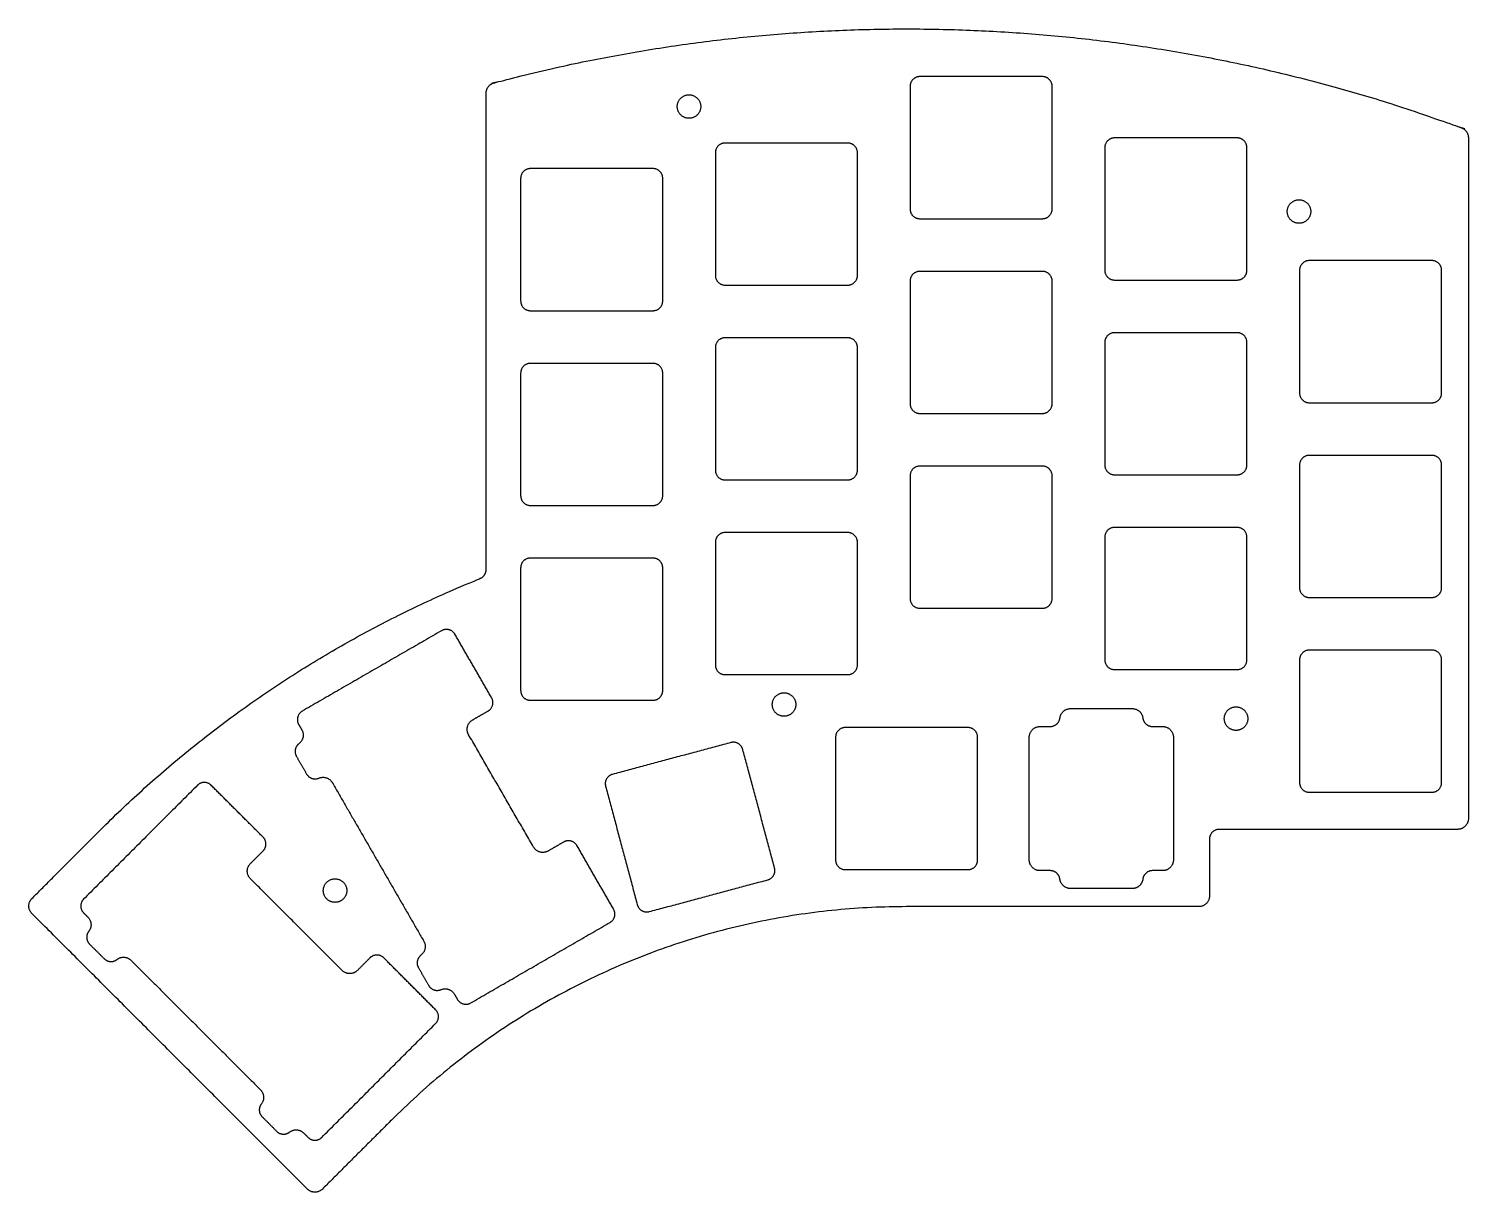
# Model space of a CAD drawing. Header units: millimetres. Extents: x -131 to 10, y -46 to 68.
import ezdxf

# ---------------------------------------------------------------- set-up
doc = ezdxf.new("R2010")
doc.units = ezdxf.units.MM
doc.header["$MEASUREMENT"] = 0
doc.layers.add('0.1mm kerf$Plate', color=18, linetype='Continuous', true_color=0x000000)

msp = doc.modelspace()

# ---------------------------------------------------------------- linework, layer by layer
at = {"layer": '0.1mm kerf$Plate'}
for points, weights, knots in [([(-86.53, 61.43), (-86.53, 62.23), (-85.74, 62.44), (-37.73, 75.2), (8.89, 58.04), (9.57, 57.79), (9.57, 57.06)], [1, 0.792719057415, 1, 0.953496982315, 1, 0.82017080256, 1], [269.510222, 269.510222, 269.510222, 270.821301, 270.821301, 367.021463, 367.021463, 368.239636, 368.239636, 368.239636]), ([(-65.53, 60.12), (-65.53, 61.27), (-66.68, 61.27), (-67.83, 61.27), (-67.83, 60.12), (-67.83, 58.97), (-66.68, 58.97), (-65.53, 58.97), (-65.53, 60.12)], [1, 0.707106781187, 1, 0.707106781187, 1, 0.707106781187, 1, 0.707106781187, 1], [0, 0, 0, 1.884956, 1.884956, 3.769911, 3.769911, 5.654867, 5.654867, 7.539822, 7.539822, 7.539822]), ([(-5.85, 49.85), (-5.85, 51), (-7, 51), (-8.15, 51), (-8.15, 49.85), (-8.15, 48.7), (-7, 48.7), (-5.85, 48.7), (-5.85, 49.85)], [1, 0.707106781187, 1, 0.707106781187, 1, 0.707106781187, 1, 0.707106781187, 1], [0, 0, 0, 1.884956, 1.884956, 3.769911, 3.769911, 5.654867, 5.654867, 7.539822, 7.539822, 7.539822]), ([(-124.23, -10.6), (-108.17, 5.45), (-87.12, 13.95), (-86.53, 14.19), (-86.53, 14.83)], [1, 0.97989100281, 1, 0.828943072151, 1], [176.951716, 176.951716, 176.951716, 221.7281, 221.7281, 222.915262, 222.915262, 222.915262]), ([(-56.23, 1.63), (-56.23, 2.78), (-57.38, 2.78), (-58.53, 2.78), (-58.53, 1.63), (-58.53, 0.48), (-57.38, 0.48), (-56.23, 0.48), (-56.23, 1.63)], [1, 0.707106781187, 1, 0.707106781187, 1, 0.707106781187, 1, 0.707106781187, 1], [0, 0, 0, 1.884956, 1.884956, 3.769911, 3.769911, 5.654867, 5.654867, 7.539822, 7.539822, 7.539822]), ([(-31.34, -0.52), (-30.5, -0.52), (-30.39, 0.31), (-30.28, 1.23), (-29.35, 1.23)], [1, 0.75, 1, 0.75, 1], [27.509371, 27.509371, 27.509371, 28.95484, 28.95484, 30.400308, 30.400308, 30.400308]), ([(-23.32, 1.23), (-22.39, 1.23), (-22.28, 0.31), (-22.17, -0.52), (-21.34, -0.52)], [1, 0.75, 1, 0.75, 1], [36.431681, 36.431681, 36.431681, 37.87715, 37.87715, 39.322618, 39.322618, 39.322618]), ([(-12.01, 0.25), (-12.01, 1.4), (-13.16, 1.4), (-14.31, 1.4), (-14.31, 0.25), (-14.31, -0.9), (-13.16, -0.9), (-12.01, -0.9), (-12.01, 0.25)], [1, 0.707106781187, 1, 0.707106781187, 1, 0.707106781187, 1, 0.707106781187, 1], [0, 0, 0, 1.884956, 1.884956, 3.769911, 3.769911, 5.654867, 5.654867, 7.539822, 7.539822, 7.539822]), ([(-104.57, -0.84), (-104.1, -1.64), (-104.84, -2.2), (-105.51, -2.71), (-105.09, -3.44)], [1, 0.75, 1, 0.75, 1], [83.604618, 83.604618, 83.604618, 85.050086, 85.050086, 86.495555, 86.495555, 86.495555]), ([(-104.09, -5.17), (-103.67, -5.89), (-102.9, -5.57), (-102.04, -5.21), (-101.58, -6.01)], [1, 0.75, 1, 0.75, 1], [88.495555, 88.495555, 88.495555, 89.941023, 89.941023, 91.386492, 91.386492, 91.386492]), ([(-100.16, -16.57), (-100.16, -15.42), (-101.31, -15.42), (-102.46, -15.42), (-102.46, -16.57), (-102.46, -17.72), (-101.31, -17.72), (-100.16, -17.72), (-100.16, -16.57)], [1, 0.707106781187, 1, 0.707106781187, 1, 0.707106781187, 1, 0.707106781187, 1], [0, 0, 0, 1.884956, 1.884956, 3.769911, 3.769911, 5.654867, 5.654867, 7.539822, 7.539822, 7.539822]), ([(-29.35, -16.37), (-30.28, -16.37), (-30.39, -15.45), (-30.5, -14.62), (-31.34, -14.62)], [1, 0.75, 1, 0.75, 1], [7.476842, 7.476842, 7.476842, 8.92231, 8.92231, 10.367779, 10.367779, 10.367779]), ([(-125.49, -19.17), (-124.84, -19.82), (-125.4, -20.55), (-125.92, -21.22), (-125.33, -21.81)], [1, 0.75, 1, 0.75, 1], [31.545685, 31.545685, 31.545685, 32.991154, 32.991154, 34.436622, 34.436622, 34.436622]), ([(-92.63, -21.52), (-92.16, -22.32), (-92.9, -22.88), (-93.57, -23.39), (-93.15, -24.11)], [1, 0.75, 1, 0.75, 1], [0, 0, 0, 1.445468, 1.445468, 2.890937, 2.890937, 2.890937]), ([(-123.9, -23.23), (-123.31, -23.83), (-122.65, -23.31), (-121.92, -22.74), (-121.26, -23.4)], [1, 0.75, 1, 0.75, 1], [36.452309, 36.452309, 36.452309, 37.897777, 37.897777, 39.343246, 39.343246, 39.343246]), ([(-92.14, -25.86), (-91.72, -26.58), (-90.95, -26.26), (-90.1, -25.9), (-89.64, -26.7)], [1, 0.75, 1, 0.75, 1], [4.906624, 4.906624, 4.906624, 6.352092, 6.352092, 7.79756, 7.79756, 7.79756]), ([(-108.61, -36.05), (-107.95, -36.7), (-108.52, -37.44), (-109.04, -38.1), (-108.44, -38.69)], [1, 0.75, 1, 0.75, 1], [57.233932, 57.233932, 57.233932, 58.679401, 58.679401, 60.124869, 60.124869, 60.124869]), ([(-107.02, -40.12), (-106.43, -40.71), (-105.76, -40.19), (-105.03, -39.63), (-104.38, -40.28)], [1, 0.75, 1, 0.75, 1], [62.140556, 62.140556, 62.140556, 63.586024, 63.586024, 65.031493, 65.031493, 65.031493])]:
    msp.add_rational_spline(points, weights, degree=2, knots=knots, dxfattribs=at)
for points, weights in [([(-44.1, 63.05), (-45.05, 63.05), (-45.05, 62.1)], [1, 0.707106781187, 1]), ([(-31.15, 62.1), (-31.15, 63.05), (-32.1, 63.05)], [1, 0.707106781187, 1]), ([(-63.15, 56.55), (-64.1, 56.55), (-64.1, 55.6)], [1, 0.707106781187, 1]), ([(-50.2, 55.6), (-50.2, 56.55), (-51.15, 56.55)], [1, 0.707106781187, 1]), ([(-25.05, 57.05), (-26, 57.05), (-26, 56.1)], [1, 0.707106781187, 1]), ([(-12.1, 56.1), (-12.1, 57.05), (-13.05, 57.05)], [1, 0.707106781187, 1]), ([(-82.2, 54.05), (-83.15, 54.05), (-83.15, 53.1)], [1, 0.707106781187, 1]), ([(-69.25, 53.1), (-69.25, 54.05), (-70.2, 54.05)], [1, 0.707106781187, 1]), ([(-45.05, 50.1), (-45.05, 49.15), (-44.1, 49.15)], [1, 0.707106781187, 1]), ([(-32.1, 49.15), (-31.15, 49.15), (-31.15, 50.1)], [1, 0.707106781187, 1]), ([(-44.1, 44), (-45.05, 44), (-45.05, 43.05)], [1, 0.707106781187, 1]), ([(-31.15, 43.05), (-31.15, 44), (-32.1, 44)], [1, 0.707106781187, 1]), ([(-26, 44.1), (-26, 43.15), (-25.05, 43.15)], [1, 0.707106781187, 1]), ([(-13.05, 43.15), (-12.1, 43.15), (-12.1, 44.1)], [1, 0.707106781187, 1]), ([(-6, 45.05), (-6.95, 45.05), (-6.95, 44.1)], [1, 0.707106781187, 1]), ([(6.95, 44.1), (6.95, 45.05), (6, 45.05)], [1, 0.707106781187, 1]), ([(-64.1, 43.6), (-64.1, 42.65), (-63.15, 42.65)], [1, 0.707106781187, 1]), ([(-51.15, 42.65), (-50.2, 42.65), (-50.2, 43.6)], [1, 0.707106781187, 1]), ([(-83.15, 41.1), (-83.15, 40.15), (-82.2, 40.15)], [1, 0.707106781187, 1]), ([(-70.2, 40.15), (-69.25, 40.15), (-69.25, 41.1)], [1, 0.707106781187, 1]), ([(-63.15, 37.5), (-64.1, 37.5), (-64.1, 36.55)], [1, 0.707106781187, 1]), ([(-50.2, 36.55), (-50.2, 37.5), (-51.15, 37.5)], [1, 0.707106781187, 1]), ([(-25.05, 38), (-26, 38), (-26, 37.05)], [1, 0.707106781187, 1]), ([(-12.1, 37.05), (-12.1, 38), (-13.05, 38)], [1, 0.707106781187, 1]), ([(-82.2, 35), (-83.15, 35), (-83.15, 34.05)], [1, 0.707106781187, 1]), ([(-69.25, 34.05), (-69.25, 35), (-70.2, 35)], [1, 0.707106781187, 1]), ([(-45.05, 31.05), (-45.05, 30.1), (-44.1, 30.1)], [1, 0.707106781187, 1]), ([(-32.1, 30.1), (-31.15, 30.1), (-31.15, 31.05)], [1, 0.707106781187, 1]), ([(-6.95, 32.1), (-6.95, 31.15), (-6, 31.15)], [1, 0.707106781187, 1]), ([(6, 31.15), (6.95, 31.15), (6.95, 32.1)], [1, 0.707106781187, 1]), ([(-6, 26), (-6.95, 26), (-6.95, 25.05)], [1, 0.707106781187, 1]), ([(6.95, 25.05), (6.95, 26), (6, 26)], [1, 0.707106781187, 1]), ([(-64.1, 24.55), (-64.1, 23.6), (-63.15, 23.6)], [1, 0.707106781187, 1]), ([(-51.15, 23.6), (-50.2, 23.6), (-50.2, 24.55)], [1, 0.707106781187, 1]), ([(-44.1, 24.95), (-45.05, 24.95), (-45.05, 24)], [1, 0.707106781187, 1]), ([(-31.15, 24), (-31.15, 24.95), (-32.1, 24.95)], [1, 0.707106781187, 1]), ([(-26, 25.05), (-26, 24.1), (-25.05, 24.1)], [1, 0.707106781187, 1]), ([(-13.05, 24.1), (-12.1, 24.1), (-12.1, 25.05)], [1, 0.707106781187, 1]), ([(-83.15, 22.05), (-83.15, 21.1), (-82.2, 21.1)], [1, 0.707106781187, 1]), ([(-70.2, 21.1), (-69.25, 21.1), (-69.25, 22.05)], [1, 0.707106781187, 1]), ([(-63.15, 18.45), (-64.1, 18.45), (-64.1, 17.5)], [1, 0.707106781187, 1]), ([(-50.2, 17.5), (-50.2, 18.45), (-51.15, 18.45)], [1, 0.707106781187, 1]), ([(-25.05, 18.95), (-26, 18.95), (-26, 18)], [1, 0.707106781187, 1]), ([(-12.1, 18), (-12.1, 18.95), (-13.05, 18.95)], [1, 0.707106781187, 1]), ([(-82.2, 15.95), (-83.15, 15.95), (-83.15, 15)], [1, 0.707106781187, 1]), ([(-69.25, 15), (-69.25, 15.95), (-70.2, 15.95)], [1, 0.707106781187, 1]), ([(-6.95, 13.05), (-6.95, 12.1), (-6, 12.1)], [1, 0.707106781187, 1]), ([(6, 12.1), (6.95, 12.1), (6.95, 13.05)], [1, 0.707106781187, 1]), ([(-45.05, 12), (-45.05, 11.05), (-44.1, 11.05)], [1, 0.707106781187, 1]), ([(-32.1, 11.05), (-31.15, 11.05), (-31.15, 12)], [1, 0.707106781187, 1]), ([(-89.58, 8.5), (-90.06, 9.33), (-90.88, 8.85)], [1, 0.707106781187, 1]), ([(-26, 6), (-26, 5.05), (-25.05, 5.05)], [1, 0.707106781187, 1]), ([(-13.05, 5.05), (-12.1, 5.05), (-12.1, 6)], [1, 0.707106781187, 1]), ([(-6, 6.95), (-6.95, 6.95), (-6.95, 6)], [1, 0.707106781187, 1]), ([(6.95, 6), (6.95, 6.95), (6, 6.95)], [1, 0.707106781187, 1]), ([(-64.1, 5.5), (-64.1, 4.55), (-63.15, 4.55)], [1, 0.707106781187, 1]), ([(-51.15, 4.55), (-50.2, 4.55), (-50.2, 5.5)], [1, 0.707106781187, 1]), ([(-83.15, 3), (-83.15, 2.05), (-82.2, 2.05)], [1, 0.707106781187, 1]), ([(-70.2, 2.05), (-69.25, 2.05), (-69.25, 3)], [1, 0.707106781187, 1]), ([(-86.34, 0.99), (-85.52, 1.47), (-85.99, 2.29)], [1, 0.707106781187, 1]), ([(-104.52, 0.98), (-105.34, 0.5), (-104.87, -0.32)], [1, 0.707106781187, 1]), ([(-88.24, -1.32), (-88.77, -0.41), (-87.86, 0.12)], [1, 0.707106781187, 1]), ([(-51.39, -0.62), (-52.34, -0.62), (-52.34, -1.57)], [1, 0.707106781187, 1]), ([(-38.44, -1.57), (-38.44, -0.62), (-39.39, -0.62)], [1, 0.707106781187, 1]), ([(-33.39, -1.57), (-33.39, -0.52), (-32.34, -0.52)], [1, 0.707106781187, 1]), ([(-20.34, -0.52), (-19.29, -0.52), (-19.29, -1.57)], [1, 0.707106781187, 1]), ([(-61.42, -2.77), (-61.66, -1.85), (-62.58, -2.09)], [1, 0.707106781187, 1]), ([(-74.17, -5.2), (-75.09, -5.45), (-74.84, -6.36)], [1, 0.707106781187, 1]), ([(-113.43, -6.27), (-114.1, -5.6), (-114.77, -6.27)], [1, 0.707106781187, 1]), ([(-6.95, -6), (-6.95, -6.95), (-6, -6.95)], [1, 0.707106781187, 1]), ([(6, -6.95), (6.95, -6.95), (6.95, -6)], [1, 0.707106781187, 1]), ([(9.57, -9.53), (9.57, -10.58), (8.53, -10.58)], [1, 0.707106781187, 1]), ([(-14.81, -10.58), (-15.76, -10.58), (-15.76, -11.53)], [1, 0.707106781187, 1]), ([(-108.35, -12.69), (-107.68, -12.02), (-108.35, -11.34)], [1, 0.707106781187, 1]), ([(-80.46, -12.7), (-81.37, -13.22), (-81.89, -12.31)], [1, 0.707106781187, 1]), ([(-77.64, -12.17), (-78.12, -11.35), (-78.94, -11.82)], [1, 0.707106781187, 1]), ([(-109.59, -15.41), (-110.33, -14.67), (-109.59, -13.93)], [1, 0.707106781187, 1]), ([(-52.34, -13.57), (-52.34, -14.52), (-51.39, -14.52)], [1, 0.707106781187, 1]), ([(-39.39, -14.52), (-38.44, -14.52), (-38.44, -13.57)], [1, 0.707106781187, 1]), ([(-32.34, -14.62), (-33.39, -14.62), (-33.39, -13.57)], [1, 0.707106781187, 1]), ([(-19.29, -13.57), (-19.29, -14.62), (-20.34, -14.62)], [1, 0.707106781187, 1]), ([(-58.98, -15.52), (-58.06, -15.27), (-58.31, -14.36)], [1, 0.707106781187, 1]), ([(-22.28, -15.45), (-22.39, -16.37), (-23.32, -16.37)], [1, 0.75, 1]), ([(-21.34, -14.62), (-22.17, -14.62), (-22.28, -15.45)], [1, 0.75, 1]), ([(-130.96, -18.82), (-131.71, -18.08), (-130.96, -17.34)], [1, 0.707106781187, 1]), ([(-125.91, -17.41), (-126.58, -18.08), (-125.91, -18.75)], [1, 0.707106781187, 1]), ([(-45.39, -18.14), (-74.92, -18.14), (-95.8, -39.03)], [1, 0.923879532511, 1]), ([(-71.74, -17.95), (-71.49, -18.87), (-70.57, -18.63)], [1, 0.707106781187, 1]), ([(-15.76, -17.09), (-15.76, -18.14), (-16.81, -18.14)], [1, 0.707106781187, 1]), ([(-74.4, -19.68), (-73.58, -19.21), (-74.06, -18.39)], [1, 0.707106781187, 1]), ([(-96.54, -23.15), (-97.22, -22.48), (-97.89, -23.15)], [1, 0.707106781187, 1]), ([(-99.13, -24.39), (-99.87, -25.13), (-100.61, -24.39)], [1, 0.707106781187, 1]), ([(-89.34, -27.21), (-88.87, -28.03), (-88.04, -27.56)], [1, 0.707106781187, 1]), ([(-91.47, -29.57), (-90.8, -28.9), (-91.47, -28.23)], [1, 0.707106781187, 1]), ([(-103.95, -40.71), (-103.28, -41.38), (-102.61, -40.71)], [1, 0.707106781187, 1]), ([(-102.54, -45.76), (-103.28, -46.51), (-104.02, -45.76)], [1, 0.707106781187, 1])]:
    msp.add_rational_spline(points, weights, degree=2, dxfattribs=at)
for points in [[(-45.05, 62.1), (-45.05, 56.1), (-45.05, 50.1)], [(-32.1, 63.05), (-38.1, 63.05), (-44.1, 63.05)], [(-31.15, 50.1), (-31.15, 56.1), (-31.15, 62.1)], [(-86.53, 14.83), (-86.53, 38.13), (-86.53, 61.43)], [(-51.15, 56.55), (-57.15, 56.55), (-63.15, 56.55)], [(-13.05, 57.05), (-19.05, 57.05), (-25.05, 57.05)], [(9.57, 57.06), (9.57, 23.77), (9.57, -9.53)], [(-64.1, 55.6), (-64.1, 49.6), (-64.1, 43.6)], [(-50.2, 43.6), (-50.2, 49.6), (-50.2, 55.6)], [(-26, 56.1), (-26, 50.1), (-26, 44.1)], [(-12.1, 44.1), (-12.1, 50.1), (-12.1, 56.1)], [(-70.2, 54.05), (-76.2, 54.05), (-82.2, 54.05)], [(-83.15, 53.1), (-83.15, 47.1), (-83.15, 41.1)], [(-69.25, 41.1), (-69.25, 47.1), (-69.25, 53.1)], [(-44.1, 49.15), (-38.1, 49.15), (-32.1, 49.15)], [(-32.1, 44), (-38.1, 44), (-44.1, 44)], [(-6.95, 44.1), (-6.95, 38.1), (-6.95, 32.1)], [(6, 45.05), (0, 45.05), (-6, 45.05)], [(6.95, 32.1), (6.95, 38.1), (6.95, 44.1)], [(-63.15, 42.65), (-57.15, 42.65), (-51.15, 42.65)], [(-45.05, 43.05), (-45.05, 37.05), (-45.05, 31.05)], [(-31.15, 31.05), (-31.15, 37.05), (-31.15, 43.05)], [(-25.05, 43.15), (-19.05, 43.15), (-13.05, 43.15)], [(-82.2, 40.15), (-76.2, 40.15), (-70.2, 40.15)], [(-51.15, 37.5), (-57.15, 37.5), (-63.15, 37.5)], [(-26, 37.05), (-26, 31.05), (-26, 25.05)], [(-13.05, 38), (-19.05, 38), (-25.05, 38)], [(-12.1, 25.05), (-12.1, 31.05), (-12.1, 37.05)], [(-64.1, 36.55), (-64.1, 30.55), (-64.1, 24.55)], [(-50.2, 24.55), (-50.2, 30.55), (-50.2, 36.55)], [(-83.15, 34.05), (-83.15, 28.05), (-83.15, 22.05)], [(-70.2, 35), (-76.2, 35), (-82.2, 35)], [(-69.25, 22.05), (-69.25, 28.05), (-69.25, 34.05)], [(-6, 31.15), (0, 31.15), (6, 31.15)], [(-44.1, 30.1), (-38.1, 30.1), (-32.1, 30.1)], [(6, 26), (0, 26), (-6, 26)], [(-45.05, 24), (-45.05, 18), (-45.05, 12)], [(-32.1, 24.95), (-38.1, 24.95), (-44.1, 24.95)], [(-31.15, 12), (-31.15, 18), (-31.15, 24)], [(-25.05, 24.1), (-19.05, 24.1), (-13.05, 24.1)], [(-6.95, 25.05), (-6.95, 19.05), (-6.95, 13.05)], [(6.95, 13.05), (6.95, 19.05), (6.95, 25.05)], [(-63.15, 23.6), (-57.15, 23.6), (-51.15, 23.6)], [(-82.2, 21.1), (-76.2, 21.1), (-70.2, 21.1)], [(-51.15, 18.45), (-57.15, 18.45), (-63.15, 18.45)], [(-13.05, 18.95), (-19.05, 18.95), (-25.05, 18.95)], [(-64.1, 17.5), (-64.1, 11.5), (-64.1, 5.5)], [(-50.2, 5.5), (-50.2, 11.5), (-50.2, 17.5)], [(-26, 18), (-26, 12), (-26, 6)], [(-12.1, 6), (-12.1, 12), (-12.1, 18)], [(-70.2, 15.95), (-76.2, 15.95), (-82.2, 15.95)], [(-83.15, 15), (-83.15, 9), (-83.15, 3)], [(-69.25, 3), (-69.25, 9), (-69.25, 15)], [(-6, 12.1), (0, 12.1), (6, 12.1)], [(-44.1, 11.05), (-38.1, 11.05), (-32.1, 11.05)], [(-90.88, 8.85), (-97.7, 4.92), (-104.52, 0.98)], [(-85.99, 2.29), (-87.79, 5.4), (-89.58, 8.5)], [(-6.95, 6), (-6.95, 0), (-6.95, -6)], [(6, 6.95), (0, 6.95), (-6, 6.95)], [(6.95, -6), (6.95, 0), (6.95, 6)], [(-63.15, 4.55), (-57.15, 4.55), (-51.15, 4.55)], [(-25.05, 5.05), (-19.05, 5.05), (-13.05, 5.05)], [(-82.2, 2.05), (-76.2, 2.05), (-70.2, 2.05)], [(-87.86, 0.12), (-87.1, 0.56), (-86.34, 0.99)], [(-29.35, 1.23), (-26.34, 1.23), (-23.32, 1.23)], [(-104.87, -0.32), (-104.72, -0.58), (-104.57, -0.84)], [(-81.89, -12.31), (-85.07, -6.82), (-88.24, -1.32)], [(-39.39, -0.62), (-45.39, -0.62), (-51.39, -0.62)], [(-32.34, -0.52), (-31.84, -0.52), (-31.34, -0.52)], [(-21.34, -0.52), (-20.84, -0.52), (-20.34, -0.52)], [(-62.58, -2.09), (-68.38, -3.65), (-74.17, -5.2)], [(-58.31, -14.36), (-59.86, -8.56), (-61.42, -2.77)], [(-52.34, -1.57), (-52.34, -7.57), (-52.34, -13.57)], [(-38.44, -13.57), (-38.44, -7.57), (-38.44, -1.57)], [(-33.39, -13.57), (-33.39, -7.57), (-33.39, -1.57)], [(-19.29, -1.57), (-19.29, -7.57), (-19.29, -13.57)], [(-105.09, -3.44), (-104.59, -4.3), (-104.09, -5.17)], [(-114.77, -6.27), (-120.34, -11.84), (-125.91, -17.41)], [(-108.35, -11.34), (-110.89, -8.81), (-113.43, -6.27)], [(-101.58, -6.01), (-97.1, -13.77), (-92.63, -21.52)], [(-74.84, -6.36), (-73.29, -12.16), (-71.74, -17.95)], [(-6, -6.95), (0, -6.95), (6, -6.95)], [(-130.96, -17.34), (-127.6, -13.97), (-124.23, -10.6)], [(8.53, -10.58), (-3.14, -10.58), (-14.81, -10.58)], [(-78.94, -11.82), (-79.7, -12.26), (-80.46, -12.7)], [(-74.06, -18.39), (-75.85, -15.28), (-77.64, -12.17)], [(-15.76, -11.53), (-15.76, -14.31), (-15.76, -17.09)], [(-109.59, -13.93), (-108.97, -13.31), (-108.35, -12.69)], [(-100.61, -24.39), (-105.1, -19.9), (-109.59, -15.41)], [(-51.39, -14.52), (-45.39, -14.52), (-39.39, -14.52)], [(-31.34, -14.62), (-31.84, -14.62), (-32.34, -14.62)], [(-20.34, -14.62), (-20.84, -14.62), (-21.34, -14.62)], [(-70.57, -18.63), (-64.78, -17.07), (-58.98, -15.52)], [(-23.32, -16.37), (-26.34, -16.37), (-29.35, -16.37)], [(-16.81, -18.14), (-31.1, -18.14), (-45.39, -18.14)], [(-104.02, -45.76), (-117.49, -32.29), (-130.96, -18.82)], [(-125.91, -18.75), (-125.7, -18.96), (-125.49, -19.17)], [(-88.04, -27.56), (-81.22, -23.62), (-74.4, -19.68)], [(-125.33, -21.81), (-124.61, -22.52), (-123.9, -23.23)], [(-121.26, -23.4), (-114.94, -29.72), (-108.61, -36.05)], [(-97.89, -23.15), (-98.51, -23.77), (-99.13, -24.39)], [(-91.47, -28.23), (-94.01, -25.69), (-96.54, -23.15)], [(-93.15, -24.11), (-92.65, -24.99), (-92.14, -25.86)], [(-89.64, -26.7), (-89.49, -26.96), (-89.34, -27.21)], [(-102.61, -40.71), (-97.04, -35.14), (-91.47, -29.57)], [(-108.44, -38.69), (-107.73, -39.4), (-107.02, -40.12)], [(-95.8, -39.03), (-99.17, -42.4), (-102.54, -45.76)], [(-104.38, -40.28), (-104.16, -40.49), (-103.95, -40.71)]]:
    msp.add_open_spline(points, degree=2, dxfattribs=at)

doc.saveas('drawing.dxf')
